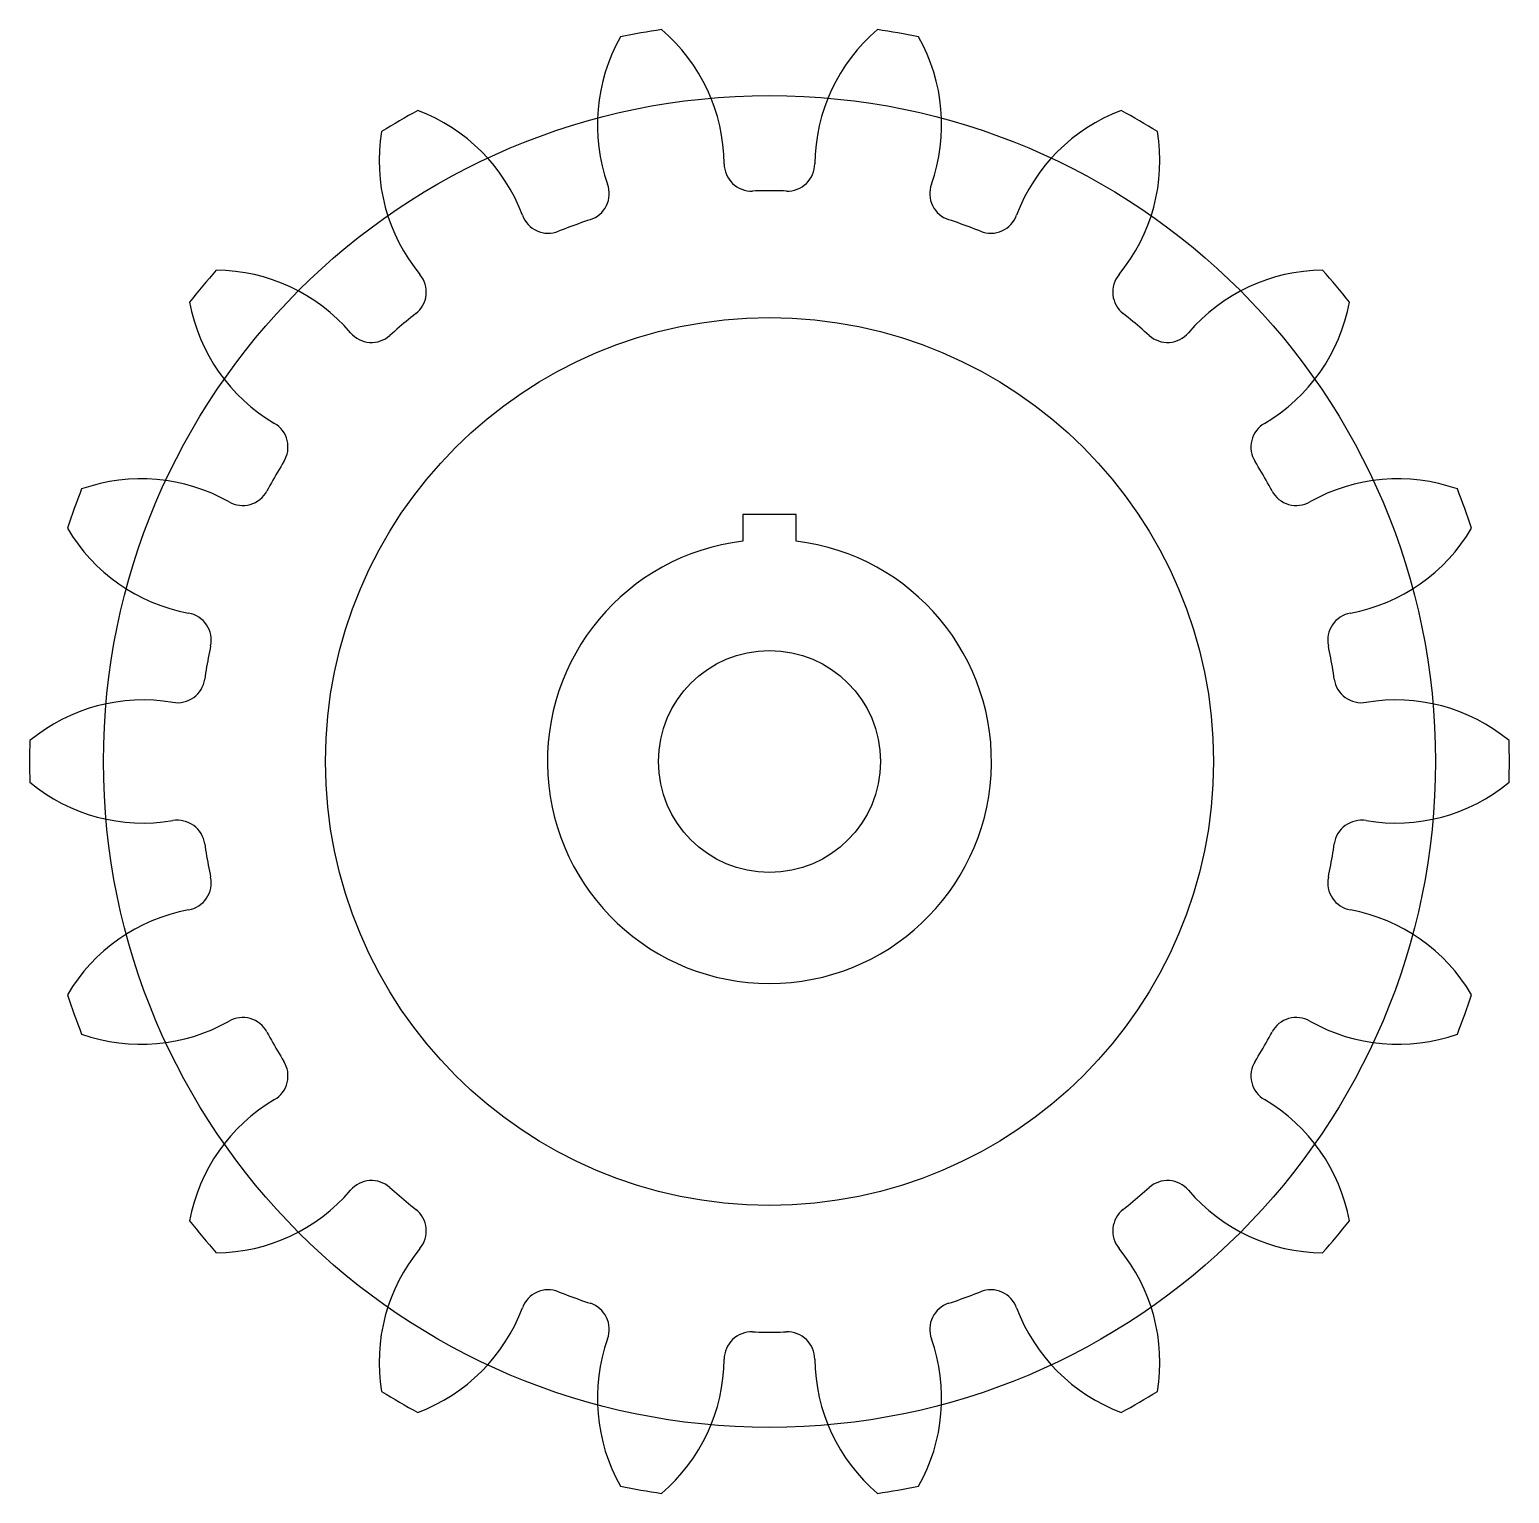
# Model space of a CAD drawing. Header units: millimetres. Extents: x 2351.41 to 2354.75, y 1637.17 to 1640.47.
import ezdxf

# ---------------------------------------------------------------- set-up
doc = ezdxf.new("R2010")
doc.units = ezdxf.units.MM

msp = doc.modelspace()

# ---------------------------------------------------------------- linework, layer by layer
for points in [[(2353.1171, 1640.1055), (2353.1101, 1640.1057), (2353.1032, 1640.1059), (2353.0962, 1640.106), (2353.0893, 1640.106), (2353.0823, 1640.1061), (2353.0754, 1640.1061), (2353.0684, 1640.106), (2353.0615, 1640.106), (2353.0545, 1640.1059), (2353.0475, 1640.1057), (2353.0406, 1640.1055)], [(2352.6753, 1640.0411), (2352.6687, 1640.0389), (2352.6621, 1640.0367), (2352.6556, 1640.0344), (2352.649, 1640.0321), (2352.6424, 1640.0297), (2352.6359, 1640.0274), (2352.6294, 1640.025), (2352.6229, 1640.0225), (2352.6164, 1640.02), (2352.6099, 1640.0175), (2352.6034, 1640.0149)], [(2353.5543, 1640.0149), (2353.5478, 1640.0175), (2353.5413, 1640.02), (2353.5348, 1640.0225), (2353.5283, 1640.025), (2353.5218, 1640.0274), (2353.5152, 1640.0297), (2353.5087, 1640.0321), (2353.5021, 1640.0344), (2353.4956, 1640.0367), (2353.489, 1640.0389), (2353.4824, 1640.0411)], [(2352.2822, 1639.8295), (2352.2768, 1639.8252), (2352.2713, 1639.8208), (2352.2659, 1639.8164), (2352.2606, 1639.812), (2352.2552, 1639.8076), (2352.2499, 1639.8031), (2352.2446, 1639.7986), (2352.2393, 1639.7941), (2352.234, 1639.7895), (2352.2288, 1639.7849), (2352.2236, 1639.7803)], [(2353.9341, 1639.7803), (2353.9289, 1639.7849), (2353.9236, 1639.7895), (2353.9184, 1639.7941), (2353.9131, 1639.7986), (2353.9078, 1639.8031), (2353.9025, 1639.8076), (2353.8971, 1639.812), (2353.8917, 1639.8164), (2353.8863, 1639.8208), (2353.8809, 1639.8252), (2353.8755, 1639.8295)], [(2351.9852, 1639.4962), (2351.9815, 1639.4903), (2351.9779, 1639.4843), (2351.9744, 1639.4783), (2351.9708, 1639.4724), (2351.9673, 1639.4663), (2351.9638, 1639.4603), (2351.9604, 1639.4543), (2351.957, 1639.4482), (2351.9536, 1639.4421), (2351.9502, 1639.436), (2351.9469, 1639.4299)], [(2354.2108, 1639.4299), (2354.2074, 1639.436), (2354.2041, 1639.4421), (2354.2007, 1639.4482), (2354.1973, 1639.4543), (2354.1939, 1639.4603), (2354.1904, 1639.4663), (2354.1869, 1639.4724), (2354.1833, 1639.4783), (2354.1797, 1639.4843), (2354.1761, 1639.4903), (2354.1725, 1639.4962)], [(2353.1388, 1639.317), (2353.1388, 1639.317), (2353.1388, 1639.377), (2353.0188, 1639.377), (2353.0188, 1639.317)], [(2351.8201, 1639.0814), (2351.8187, 1639.0746), (2351.8173, 1639.0677), (2351.816, 1639.0609), (2351.8147, 1639.0541), (2351.8135, 1639.0472), (2351.8123, 1639.0404), (2351.8111, 1639.0335), (2351.81, 1639.0267), (2351.8089, 1639.0198), (2351.8078, 1639.0129), (2351.8068, 1639.006)], [(2354.3509, 1639.006), (2354.3499, 1639.0129), (2354.3488, 1639.0198), (2354.3477, 1639.0267), (2354.3466, 1639.0335), (2354.3454, 1639.0404), (2354.3442, 1639.0472), (2354.343, 1639.0541), (2354.3417, 1639.0609), (2354.3404, 1639.0677), (2354.339, 1639.0746), (2354.3376, 1639.0814)], [(2351.8068, 1638.6351), (2351.8078, 1638.6283), (2351.8089, 1638.6214), (2351.81, 1638.6145), (2351.8111, 1638.6076), (2351.8123, 1638.6008), (2351.8135, 1638.5939), (2351.8147, 1638.5871), (2351.816, 1638.5803), (2351.8173, 1638.5734), (2351.8187, 1638.5666), (2351.8201, 1638.5598)], [(2354.3376, 1638.5598), (2354.339, 1638.5666), (2354.3404, 1638.5734), (2354.3417, 1638.5803), (2354.343, 1638.5871), (2354.3442, 1638.5939), (2354.3454, 1638.6008), (2354.3466, 1638.6076), (2354.3477, 1638.6145), (2354.3488, 1638.6214), (2354.3499, 1638.6283), (2354.3509, 1638.6351)], [(2351.9469, 1638.2112), (2351.9502, 1638.2051), (2351.9536, 1638.199), (2351.957, 1638.193), (2351.9604, 1638.1869), (2351.9638, 1638.1809), (2351.9673, 1638.1748), (2351.9708, 1638.1688), (2351.9744, 1638.1628), (2351.9779, 1638.1569), (2351.9815, 1638.1509), (2351.9852, 1638.145)], [(2354.1725, 1638.145), (2354.1761, 1638.1509), (2354.1797, 1638.1569), (2354.1833, 1638.1628), (2354.1869, 1638.1688), (2354.1904, 1638.1748), (2354.1939, 1638.1809), (2354.1973, 1638.1869), (2354.2007, 1638.193), (2354.2041, 1638.199), (2354.2074, 1638.2051), (2354.2108, 1638.2112)], [(2352.2236, 1637.8609), (2352.2288, 1637.8562), (2352.234, 1637.8517), (2352.2393, 1637.8471), (2352.2446, 1637.8426), (2352.2499, 1637.8381), (2352.2552, 1637.8336), (2352.2606, 1637.8292), (2352.2659, 1637.8247), (2352.2713, 1637.8204), (2352.2768, 1637.816), (2352.2822, 1637.8117)], [(2353.8755, 1637.8117), (2353.8809, 1637.816), (2353.8863, 1637.8204), (2353.8917, 1637.8247), (2353.8971, 1637.8292), (2353.9025, 1637.8336), (2353.9078, 1637.8381), (2353.9131, 1637.8426), (2353.9184, 1637.8471), (2353.9236, 1637.8517), (2353.9289, 1637.8562), (2353.9341, 1637.8609)], [(2352.6034, 1637.6262), (2352.6099, 1637.6237), (2352.6164, 1637.6212), (2352.6229, 1637.6187), (2352.6294, 1637.6162), (2352.6359, 1637.6138), (2352.6424, 1637.6114), (2352.649, 1637.6091), (2352.6556, 1637.6068), (2352.6621, 1637.6045), (2352.6687, 1637.6023), (2352.6753, 1637.6001)], [(2353.4824, 1637.6001), (2353.489, 1637.6023), (2353.4956, 1637.6045), (2353.5021, 1637.6068), (2353.5087, 1637.6091), (2353.5152, 1637.6114), (2353.5218, 1637.6138), (2353.5283, 1637.6162), (2353.5348, 1637.6187), (2353.5413, 1637.6212), (2353.5478, 1637.6237), (2353.5543, 1637.6262)], [(2353.0406, 1637.5357), (2353.0475, 1637.5355), (2353.0545, 1637.5353), (2353.0615, 1637.5352), (2353.0684, 1637.5351), (2353.0754, 1637.5351), (2353.0823, 1637.5351), (2353.0893, 1637.5351), (2353.0962, 1637.5352), (2353.1032, 1637.5353), (2353.1101, 1637.5355), (2353.1171, 1637.5357)]]:
    msp.add_lwpolyline(points)
for radius in [1.5, 1, 0.25]:
    msp.add_circle((2353.0788, 1638.8206), radius)
for centre, radius, start, end in [((2353.0788, 1638.8206), 1.6665, 98.3839, 101.6161), ((2352.576, 1640.1642), 0.4007, 0.4078, 49.5787), ((2353.5817, 1640.1642), 0.4007, 130.4213, 179.5922), ((2353.0788, 1638.8206), 1.6665, 78.3839, 81.6161), ((2353.0918, 1640.2551), 0.4007, 150.4213, 199.5922), ((2353.0659, 1640.2551), 0.4007, 340.4078, 29.5787), ((2353.0788, 1638.8206), 1.6665, 118.3839, 121.6161), ((2352.1468, 1639.9112), 0.4007, 20.4078, 69.5787), ((2354.0109, 1639.9112), 0.4007, 110.4213, 159.5922), ((2353.0788, 1638.8206), 1.6665, 58.3839, 61.6161), ((2352.6004, 1640.1731), 0.4007, 170.4213, 219.5922), ((2353.5573, 1640.1731), 0.4007, 320.4078, 9.5787), ((2353.0387, 1640.1675), 0.062, 180.4078, 271.7052), ((2353.1189, 1640.1675), 0.062, 268.2948, 359.5922), ((2352.6559, 1640.1), 0.062, 288.2948, 19.5922), ((2353.5018, 1640.1), 0.062, 160.4078, 251.7052), ((2352.5805, 1640.0725), 0.062, 200.4078, 291.7052), ((2353.5772, 1640.0725), 0.062, 248.2948, 339.5922), ((2353.0788, 1638.8206), 1.6665, 138.3839, 141.6161), ((2351.83, 1639.5266), 0.4007, 40.4078, 89.5787), ((2352.2438, 1639.8781), 0.062, 308.2948, 39.5922), ((2353.9139, 1639.8781), 0.062, 140.4078, 231.7052), ((2354.3277, 1639.5266), 0.4007, 90.4213, 139.5922), ((2353.0788, 1638.8206), 1.6665, 38.3839, 41.6161), ((2352.1667, 1639.9278), 0.4007, 190.4213, 239.5922), ((2353.991, 1639.9278), 0.4007, 300.4078, 349.5787), ((2352.1824, 1639.8266), 0.062, 220.4078, 311.7052), ((2353.9753, 1639.8266), 0.062, 228.2948, 319.5922), ((2351.9324, 1639.5288), 0.062, 328.2948, 59.5922), ((2354.2252, 1639.5288), 0.062, 120.4078, 211.7052), ((2351.6638, 1639.0569), 0.4007, 60.4078, 109.5787), ((2354.4939, 1639.0569), 0.4007, 70.4213, 119.5922), ((2353.0788, 1638.8206), 1.6665, 158.3839, 161.6161), ((2351.8923, 1639.4593), 0.062, 240.4078, 331.7052), ((2354.2653, 1639.4593), 0.062, 208.2948, 299.5922), ((2353.0788, 1638.8206), 1.6665, 18.3839, 21.6161), ((2351.843, 1639.5491), 0.4007, 210.4213, 259.5922), ((2354.3147, 1639.5491), 0.4007, 280.4078, 329.5787), ((2353.0788, 1638.8206), 0.5, 96.8921, 83.1079), ((2351.7594, 1639.094), 0.062, 348.2948, 79.5922), ((2354.3983, 1639.094), 0.062, 100.4078, 191.7052), ((2351.7454, 1639.015), 0.062, 260.4078, 351.7052), ((2354.4122, 1639.015), 0.062, 188.2948, 279.5922), ((2351.6683, 1638.5587), 0.4007, 80.4078, 129.5787), ((2354.4894, 1638.5587), 0.4007, 50.4213, 99.5922), ((2353.0788, 1638.8206), 1.6665, 178.3839, 181.6161), ((2353.0788, 1638.8206), 1.6665, 358.3839, 1.6161), ((2351.6683, 1639.0825), 0.4007, 230.4213, 279.5922), ((2354.4894, 1639.0825), 0.4007, 260.4078, 309.5787), ((2351.7454, 1638.6262), 0.062, 8.2948, 99.5922), ((2354.4122, 1638.6262), 0.062, 80.4078, 171.7052), ((2351.7594, 1638.5472), 0.062, 280.4078, 11.7052), ((2354.3983, 1638.5472), 0.062, 168.2948, 259.5922), ((2351.843, 1638.0921), 0.4007, 100.4078, 149.5787), ((2354.3147, 1638.0921), 0.4007, 30.4213, 79.5922), ((2353.0788, 1638.8206), 1.6665, 198.3839, 201.6161), ((2353.0788, 1638.8206), 1.6665, 338.3839, 341.6161), ((2351.8923, 1638.1819), 0.062, 28.2948, 119.5922), ((2354.2653, 1638.1819), 0.062, 60.4078, 151.7052), ((2351.6638, 1638.5842), 0.4007, 250.4213, 299.5922), ((2354.4939, 1638.5842), 0.4007, 240.4078, 289.5787), ((2351.9324, 1638.1124), 0.062, 300.4078, 31.7052), ((2354.2252, 1638.1124), 0.062, 148.2948, 239.5922), ((2352.1667, 1637.7133), 0.4007, 120.4078, 169.5787), ((2353.991, 1637.7133), 0.4007, 10.4213, 59.5922), ((2352.1824, 1637.8146), 0.062, 48.2948, 139.5922), ((2353.9753, 1637.8146), 0.062, 40.4078, 131.7052), ((2351.83, 1638.1145), 0.4007, 270.4213, 319.5922), ((2354.3277, 1638.1145), 0.4007, 220.4078, 269.5787), ((2352.2438, 1637.763), 0.062, 320.4078, 51.7052), ((2353.9139, 1637.763), 0.062, 128.2948, 219.5922), ((2353.0788, 1638.8206), 1.6665, 218.3839, 221.6161), ((2353.0788, 1638.8206), 1.6665, 318.3839, 321.6161), ((2352.6004, 1637.4681), 0.4007, 140.4078, 189.5787), ((2353.5573, 1637.4681), 0.4007, 350.4213, 39.5922), ((2352.5805, 1637.5686), 0.062, 68.2948, 159.5922), ((2353.5772, 1637.5686), 0.062, 20.4078, 111.7052), ((2352.1468, 1637.73), 0.4007, 290.4213, 339.5922), ((2352.6559, 1637.5412), 0.062, 340.4078, 71.7052), ((2353.5018, 1637.5412), 0.062, 108.2948, 199.5922), ((2354.0109, 1637.73), 0.4007, 200.4078, 249.5787), ((2353.0918, 1637.386), 0.4007, 160.4078, 209.5787), ((2353.0387, 1637.4737), 0.062, 88.2948, 179.5922), ((2353.1189, 1637.4737), 0.062, 0.4078, 91.7052), ((2353.0659, 1637.386), 0.4007, 330.4213, 19.5922), ((2352.576, 1637.477), 0.4007, 310.4213, 359.5922), ((2353.5817, 1637.477), 0.4007, 180.4078, 229.5787), ((2353.0788, 1638.8206), 1.6665, 238.3839, 241.6161), ((2353.0788, 1638.8206), 1.6665, 298.3839, 301.6161), ((2353.0788, 1638.8206), 1.6665, 258.3839, 261.6161), ((2353.0788, 1638.8206), 1.6665, 278.3839, 281.6161)]:
    msp.add_arc(centre, radius, start, end)

doc.saveas('drawing.dxf')
